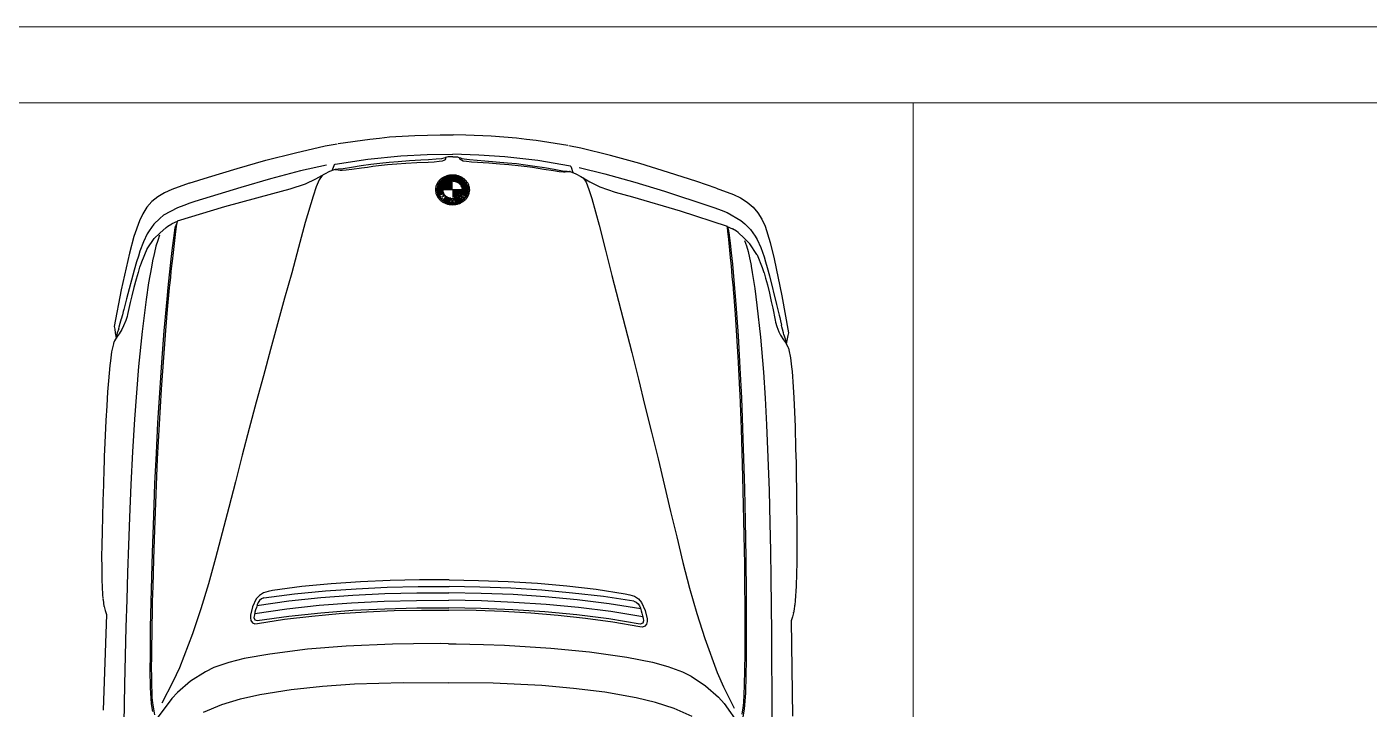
# Model space of a CAD drawing. Header units: inches. Extents: x 13 to 261, y -112 to -47.
# Drawn here: x 33.42 to 36.949, y -68.02 to -66.227 of the extents above; entities that cross this region are included whole.
import ezdxf

# ---------------------------------------------------------------- set-up
doc = ezdxf.new("R2010")
doc.units = ezdxf.units.IN
doc.header["$MEASUREMENT"] = 0
doc.layers.add('BANQUETA', color=2, linetype='Continuous', lineweight=18)
doc.layers.add('CAJONES', color=3, linetype='Continuous', lineweight=20)

msp = doc.modelspace()

# ---------------------------------------------------------------- linework, layer by layer
at = {"linetype": 'Continuous'}
for p, q in [((34.5683, -66.6295), (34.5109, -66.629)), ((34.5667, -66.6282), (34.5126, -66.6277)), ((34.5648, -66.6269), (34.5144, -66.6265)), ((34.5628, -66.6256), (34.5165, -66.6252)), ((34.5604, -66.6243), (34.519, -66.6239)), ((34.5575, -66.6229), (34.5218, -66.6226)), ((34.554, -66.6216), (34.5254, -66.6214)), ((34.5489, -66.6203), (34.5305, -66.6201)), ((34.5135, -66.6538), (34.4979, -66.6536)), ((34.5134, -66.655), (34.4979, -66.6549)), ((34.5135, -66.6564), (34.4979, -66.6562)), ((34.5136, -66.6577), (34.4979, -66.6575)), ((34.5136, -66.6525), (34.498, -66.6523)), ((34.5139, -66.6512), (34.4981, -66.651)), ((34.5138, -66.659), (34.4981, -66.6588)), ((34.5142, -66.6499), (34.4983, -66.6497)), ((34.5141, -66.6603), (34.4983, -66.6601)), ((34.5145, -66.6616), (34.4985, -66.6614)), ((34.5146, -66.6486), (34.4986, -66.6484)), ((34.515, -66.6629), (34.4988, -66.6627)), ((34.5151, -66.6473), (34.4989, -66.6471)), ((34.5156, -66.6642), (34.4991, -66.664)), ((34.5157, -66.646), (34.4993, -66.6458)), ((34.5165, -66.6447), (34.4997, -66.6445)), ((34.5173, -66.6434), (34.5002, -66.6432)), ((34.5183, -66.6421), (34.5008, -66.6419)), ((34.5195, -66.6408), (34.5014, -66.6406)), ((34.5208, -66.6395), (34.5021, -66.6393)), ((34.5224, -66.6382), (34.5029, -66.6381)), ((34.5243, -66.6369), (34.5037, -66.6368)), ((34.5266, -66.6357), (34.5046, -66.6355)), ((34.5297, -66.6344), (34.5057, -66.6342)), ((34.5347, -66.6331), (34.5068, -66.6329)), ((34.5711, -66.6322), (34.508, -66.6316)), ((34.5698, -66.6309), (34.5094, -66.6303)), ((34.5653, -66.6555), (34.5134, -66.655)), ((34.5394, -66.6553), (34.5154, -66.6551)), ((34.5394, -66.654), (34.5155, -66.6538)), ((34.5394, -66.6527), (34.5156, -66.6525)), ((34.5394, -66.6514), (34.5159, -66.6512)), ((34.5394, -66.6501), (34.5162, -66.6499)), ((34.5394, -66.6488), (34.5167, -66.6486)), ((34.5395, -66.6475), (34.5173, -66.6473)), ((34.5395, -66.6462), (34.5179, -66.646)), ((34.5395, -66.6449), (34.5187, -66.6447)), ((34.5395, -66.6436), (34.5197, -66.6434)), ((34.5395, -66.6423), (34.5208, -66.6421)), ((34.5395, -66.641), (34.5222, -66.6408)), ((34.5395, -66.6397), (34.5237, -66.6395)), ((34.5395, -66.6384), (34.5256, -66.6383)), ((34.5395, -66.6371), (34.528, -66.637)), ((34.5396, -66.6358), (34.5313, -66.6357)), ((34.5629, -66.6594), (34.5393, -66.6592)), ((34.5625, -66.6607), (34.5393, -66.6605)), ((34.5621, -66.662), (34.5393, -66.6618)), ((34.5615, -66.6633), (34.5393, -66.6631)), ((34.5608, -66.6646), (34.5393, -66.6644)), ((34.5633, -66.6568), (34.5394, -66.6566)), ((34.5631, -66.6581), (34.5394, -66.6579)), ((34.5724, -66.6335), (34.5444, -66.6332)), ((34.5735, -66.6348), (34.5494, -66.6346)), ((34.5745, -66.6361), (34.5525, -66.6359)), ((34.5754, -66.6374), (34.5548, -66.6372)), ((34.5762, -66.6387), (34.5567, -66.6385)), ((34.5769, -66.64), (34.5582, -66.6398)), ((34.5776, -66.6413), (34.5595, -66.6412)), ((34.5782, -66.6426), (34.5607, -66.6425)), ((34.5788, -66.6439), (34.5617, -66.6438)), ((34.5792, -66.6452), (34.5625, -66.6451)), ((34.5797, -66.6465), (34.5632, -66.6464)), ((34.5799, -66.6634), (34.5637, -66.6633)), ((34.58, -66.6478), (34.5638, -66.6477)), ((34.5802, -66.6621), (34.5642, -66.662)), ((34.5803, -66.6491), (34.5643, -66.649)), ((34.5804, -66.6608), (34.5646, -66.6607)), ((34.5805, -66.6504), (34.5647, -66.6503)), ((34.5806, -66.6596), (34.5649, -66.6594)), ((34.5807, -66.6518), (34.565, -66.6516)), ((34.5808, -66.6583), (34.5651, -66.6581)), ((34.5808, -66.6531), (34.5652, -66.6529)), ((34.5809, -66.6544), (34.5653, -66.6542)), ((34.5809, -66.6557), (34.5653, -66.6555)), ((34.5809, -66.657), (34.5653, -66.6568)), ((34.5163, -66.6655), (34.4995, -66.6653)), ((34.513, -66.6667), (34.5, -66.6666)), ((34.5097, -66.668), (34.5005, -66.6679)), ((34.5064, -66.6693), (34.5011, -66.6692)), ((34.5032, -66.6706), (34.5018, -66.6705)), ((34.504, -66.6719), (34.5026, -66.6719)), ((34.5049, -66.6732), (34.5034, -66.6732)), ((34.5074, -66.6745), (34.5043, -66.6745)), ((34.5067, -66.6758), (34.5053, -66.6758)), ((34.5085, -66.6732), (34.5064, -66.6732)), ((34.5079, -66.6771), (34.5064, -66.6771)), ((34.5118, -66.6784), (34.5076, -66.6784)), ((34.5107, -66.6797), (34.509, -66.6797)), ((34.5123, -66.681), (34.5104, -66.681)), ((34.513, -66.6771), (34.5117, -66.6771)), ((34.5316, -66.6825), (34.5121, -66.6823)), ((34.5132, -66.6732), (34.5129, -66.6732)), ((34.5316, -66.6838), (34.5139, -66.6837)), ((34.5165, -66.672), (34.514, -66.672)), ((34.5315, -66.6812), (34.5147, -66.6811)), ((34.5206, -66.6707), (34.5152, -66.6707)), ((34.5171, -66.6668), (34.5153, -66.6668)), ((34.5315, -66.6799), (34.5158, -66.6798)), ((34.5317, -66.6851), (34.516, -66.685)), ((34.5181, -66.6681), (34.5161, -66.6681)), ((34.5192, -66.6694), (34.5163, -66.6694)), ((34.5314, -66.6786), (34.517, -66.6785)), ((34.5344, -66.6773), (34.5181, -66.6772)), ((34.5317, -66.6864), (34.5184, -66.6863)), ((34.5293, -66.676), (34.5193, -66.6759)), ((34.5221, -66.672), (34.5198, -66.672)), ((34.5263, -66.6747), (34.5204, -66.6746)), ((34.5318, -66.6877), (34.5213, -66.6876)), ((34.524, -66.6733), (34.5214, -66.6733)), ((34.5318, -66.689), (34.5248, -66.689)), ((34.5483, -66.6905), (34.5299, -66.6903)), ((34.5441, -66.6787), (34.5343, -66.6786)), ((34.5372, -66.68), (34.5357, -66.6799)), ((34.5366, -66.6813), (34.5357, -66.6813)), ((34.5361, -66.6826), (34.5357, -66.6826)), ((34.5418, -66.6891), (34.5364, -66.6891)), ((34.5413, -66.6878), (34.5369, -66.6878)), ((34.5408, -66.6865), (34.5374, -66.6865)), ((34.5403, -66.6852), (34.538, -66.6852)), ((34.5398, -66.6839), (34.5385, -66.6839)), ((34.5393, -66.6826), (34.539, -66.6826)), ((34.555, -66.671), (34.5392, -66.6709)), ((34.5531, -66.6723), (34.5392, -66.6722)), ((34.5507, -66.6736), (34.5392, -66.6735)), ((34.5474, -66.6749), (34.5392, -66.6748)), ((34.56, -66.6659), (34.5393, -66.6657)), ((34.5591, -66.6672), (34.5393, -66.667)), ((34.5579, -66.6684), (34.5393, -66.6683)), ((34.5566, -66.6697), (34.5393, -66.6696)), ((34.5427, -66.68), (34.5411, -66.68)), ((34.5426, -66.6813), (34.5417, -66.6813)), ((34.5425, -66.6826), (34.5422, -66.6826)), ((34.5576, -66.6775), (34.544, -66.6774)), ((34.5569, -66.6879), (34.5464, -66.6878)), ((34.5533, -66.6892), (34.5464, -66.6891)), ((34.5598, -66.6867), (34.5465, -66.6865)), ((34.5643, -66.6841), (34.5466, -66.6839)), ((34.5622, -66.6854), (34.5466, -66.6852)), ((34.5662, -66.6828), (34.5467, -66.6826)), ((34.5625, -66.6802), (34.5468, -66.68)), ((34.5679, -66.6815), (34.5468, -66.6813)), ((34.5617, -66.6789), (34.5469, -66.6788)), ((34.5567, -66.6762), (34.5491, -66.6762)), ((34.5566, -66.6749), (34.5521, -66.6749)), ((34.5572, -66.6736), (34.5545, -66.6736)), ((34.5584, -66.6724), (34.5563, -66.6723)), ((34.5596, -66.6711), (34.5579, -66.671)), ((34.5608, -66.6698), (34.5593, -66.6698)), ((34.562, -66.6685), (34.5605, -66.6685)), ((34.5636, -66.6737), (34.561, -66.6737)), ((34.5623, -66.675), (34.5613, -66.675)), ((34.5632, -66.6672), (34.5614, -66.6672)), ((34.5648, -66.6724), (34.5622, -66.6724)), ((34.579, -66.666), (34.5623, -66.6659)), ((34.5795, -66.6647), (34.563, -66.6646)), ((34.5642, -66.6711), (34.5634, -66.6711)), ((34.5673, -66.6763), (34.5648, -66.6763)), ((34.5786, -66.6673), (34.5654, -66.6672)), ((34.5685, -66.675), (34.5659, -66.675)), ((34.5679, -66.6737), (34.5671, -66.6737)), ((34.578, -66.6686), (34.5672, -66.6685)), ((34.5694, -66.6803), (34.5675, -66.6802)), ((34.5707, -66.679), (34.5687, -66.6789)), ((34.5774, -66.6699), (34.5691, -66.6698)), ((34.572, -66.6777), (34.5699, -66.6777)), ((34.5767, -66.6712), (34.571, -66.6712)), ((34.5731, -66.6764), (34.5712, -66.6764)), ((34.5741, -66.6751), (34.5724, -66.6751)), ((34.5759, -66.6725), (34.5728, -66.6725)), ((34.575, -66.6738), (34.5736, -66.6738)), ((33.8156, -66.7388), (33.8016, -66.7447)), ((35.2615, -66.7517), (35.2755, -66.7579)), ((33.7365, -66.8106), (33.736, -66.8116)), ((35.3394, -66.8249), (35.3399, -66.8259)), ((33.6714, -66.984), (33.6683, -66.9955)), ((35.4013, -66.9995), (35.4042, -67.011)), ((33.6482, -67.0583), (33.6477, -67.0603)), ((35.4232, -67.0742), (35.4237, -67.0762)), ((33.6202, -67.7301), (33.6207, -67.7326)), ((35.4392, -67.7464), (35.4386, -67.7489)), ((33.6294, -67.7717), (33.6206, -68.0226)), ((35.4293, -67.7878), (35.4335, -68.0388)), ((33.8038, -67.9488), (33.7748, -68.0045)), ((35.2517, -67.9617), (35.2797, -68.018))]:
    msp.add_line(p, q, dxfattribs=at)
for points in [[(34.2385, -66.5336), (34.3216, -66.5218), (34.3476, -66.5191), (34.3736, -66.5163), (34.4402, -66.5124), (34.5067, -66.5105), (34.5407, -66.5108)], [(34.8424, -66.539), (34.7596, -66.5257), (34.7336, -66.5225), (34.7076, -66.5193), (34.6411, -66.5142), (34.5747, -66.5111), (34.5407, -66.5108)], [(33.847, -66.6381), (33.8977, -66.622), (33.9729, -66.5992), (34.0486, -66.5774), (34.1262, -66.5576), (34.2044, -66.5398), (34.236, -66.5341)], [(35.232, -66.6505), (35.1816, -66.6335), (35.1068, -66.6094), (35.0315, -66.5862), (34.9542, -66.565), (34.8764, -66.5458), (34.8449, -66.5395)], [(34.208, -66.5906), (34.1398, -66.6057), (34.0606, -66.6265), (33.9824, -66.6488), (33.8621, -66.6862), (33.849, -66.6901)], [(34.2231, -66.6045), (34.2279, -66.591), (34.229, -66.589), (34.2305, -66.5875)], [(34.2305, -66.5875), (34.3166, -66.5743), (34.4037, -66.5661), (34.4722, -66.5627), (34.5402, -66.5618)], [(34.2309, -66.6015), (34.2314, -66.6015), (34.2329, -66.6015), (34.2348, -66.6021), (34.2388, -66.6026), (34.2443, -66.6036), (34.2488, -66.6037), (34.2598, -66.6028), (34.2749, -66.6009), (34.3004, -66.5971), (34.3154, -66.5953), (34.3299, -66.5929), (34.3444, -66.5915), (34.3685, -66.5888), (34.3925, -66.587), (34.4165, -66.5852), (34.4455, -66.5834), (34.475, -66.5822), (34.491, -66.5813), (34.5046, -66.58), (34.5126, -66.579), (34.5176, -66.5771), (34.5211, -66.5751), (34.5216, -66.5731), (34.5221, -66.5721), (34.5221, -66.5711), (34.5221, -66.5706), (34.5211, -66.5706), (34.5196, -66.5711), (34.5166, -66.5721), (34.5106, -66.5735), (34.4966, -66.5749), (34.4761, -66.5762), (34.4556, -66.5775), (34.4261, -66.5793), (34.3965, -66.5815), (34.3725, -66.5833), (34.3485, -66.5861), (34.3245, -66.5889), (34.2989, -66.5921), (34.2734, -66.5964), (34.2514, -66.5997), (34.2389, -66.6011), (34.2329, -66.6015), (34.2309, -66.6015)], [(34.5402, -66.5688), (34.5362, -66.5687), (34.5317, -66.5687), (34.5282, -66.5687), (34.5246, -66.5696), (34.5216, -66.5706)], [(34.8495, -66.5931), (34.7636, -66.5783), (34.6767, -66.5685), (34.6082, -66.5639), (34.5402, -66.5618)], [(34.5402, -66.5688), (34.5442, -66.5688), (34.5487, -66.5689), (34.5522, -66.5689), (34.5556, -66.5699), (34.5586, -66.571)], [(34.8488, -66.607), (34.8483, -66.607), (34.8468, -66.607), (34.8448, -66.6075), (34.8408, -66.608), (34.8353, -66.6089), (34.8308, -66.6089), (34.8198, -66.6078), (34.8048, -66.6057), (34.7794, -66.6014), (34.7644, -66.5993), (34.7499, -66.5967), (34.7354, -66.595), (34.7115, -66.5918), (34.6875, -66.5896), (34.6635, -66.5874), (34.6345, -66.5851), (34.605, -66.5834), (34.589, -66.5822), (34.5756, -66.5806), (34.5676, -66.5795), (34.5626, -66.5775), (34.5591, -66.5755), (34.5586, -66.5735), (34.5581, -66.5724), (34.5581, -66.5714), (34.5581, -66.5709), (34.5591, -66.571), (34.5606, -66.5715), (34.5636, -66.5725), (34.5696, -66.574), (34.5836, -66.5757), (34.6041, -66.5774), (34.6246, -66.579), (34.6541, -66.5813), (34.6835, -66.5841), (34.7075, -66.5863), (34.7315, -66.5895), (34.7555, -66.5927), (34.7809, -66.5964), (34.8064, -66.6012), (34.8283, -66.6049), (34.8408, -66.6065), (34.8468, -66.607), (34.8488, -66.607)], [(34.8565, -66.6102), (34.8519, -66.5966), (34.8509, -66.5946), (34.8495, -66.5931)], [(34.1966, -66.6176), (34.1886, -66.6286), (34.1809, -66.6476), (34.1727, -66.6715), (34.1521, -66.7408), (34.1345, -66.8067), (34.1164, -66.873), (34.0978, -66.9398), (34.0792, -67.0072), (34.0606, -67.0745), (34.042, -67.1439), (34.0234, -67.2137), (34.0047, -67.283), (33.9866, -67.3529), (33.9685, -67.4232), (33.9514, -67.4901), (33.9338, -67.5569), (33.9162, -67.6237), (33.8976, -67.6906), (33.8775, -67.7569), (33.8554, -67.8227), (33.8211, -67.9114), (33.8038, -67.9488)], [(34.2309, -66.6015), (34.2158, -66.6074), (34.2027, -66.6143), (34.1786, -66.6276), (34.152, -66.6403)], [(34.8488, -66.607), (34.8638, -66.6132), (34.8767, -66.6203), (34.9006, -66.634), (34.927, -66.6472)], [(34.8719, -66.5966), (34.9398, -66.6129), (35.0186, -66.6351), (35.0964, -66.6588), (35.216, -66.6983), (35.229, -66.7025)], [(34.8828, -66.6238), (34.8906, -66.6349), (34.8979, -66.654), (34.9057, -66.6781), (34.9251, -66.7477), (34.9415, -66.8139), (34.9584, -66.8805), (34.9758, -66.9477), (34.9932, -67.0154), (35.0106, -67.083), (35.028, -67.1527), (35.0453, -67.2228), (35.0627, -67.2925), (35.0796, -67.3626), (35.0964, -67.4333), (35.1123, -67.5004), (35.1287, -67.5676), (35.1451, -67.6347), (35.1625, -67.7019), (35.1815, -67.7686), (35.2024, -67.8348), (35.2351, -67.9241), (35.2517, -67.9617)], [(33.847, -66.6381), (33.8009, -66.6547), (33.7823, -66.663), (33.7642, -66.6738), (33.7486, -66.6862), (33.7354, -66.7011), (33.7248, -66.718), (33.7161, -66.7364), (33.7017, -66.7783), (33.6904, -66.8217)], [(34.152, -66.6403), (34.1119, -66.6535), (34.0658, -66.6655), (33.94, -66.6999), (33.8156, -66.7378)], [(34.927, -66.6472), (34.9668, -66.6611), (35.0127, -66.674), (35.1379, -66.7106), (35.2616, -66.7507)], [(35.232, -66.6505), (35.2778, -66.6679), (35.2962, -66.6766), (35.3141, -66.6877), (35.3295, -66.7004), (35.3424, -66.7155), (35.3527, -66.7326), (35.3611, -66.7511), (35.3747, -66.7933), (35.3853, -66.8369)], [(33.849, -66.6901), (33.8325, -66.696), (33.8164, -66.7023), (33.7798, -66.722), (33.7697, -66.7304), (33.754, -66.7458), (33.7414, -66.7631), (33.7368, -66.7711), (33.7266, -66.792), (33.7174, -66.8164), (33.7133, -66.8294), (33.7087, -66.8444), (33.702, -66.8663), (33.6823, -66.9416), (33.675, -66.9696), (33.6735, -66.975), (33.6714, -66.984)], [(34.5677, -66.6801), (34.574, -66.6733), (34.5641, -66.6663), (34.5574, -66.6734)], [(34.5626, -66.6748), (34.5653, -66.6719), (34.5637, -66.6708), (34.561, -66.6737)], [(34.565, -66.676), (34.5674, -66.6734), (34.569, -66.6745), (34.5666, -66.6771), (34.5666, -66.6771)], [(35.229, -66.7025), (35.2454, -66.7086), (35.2614, -66.7152), (35.2977, -66.7356), (35.3076, -66.7442), (35.323, -66.7598), (35.3353, -66.7774), (35.3398, -66.7854), (35.3496, -66.8065), (35.3583, -66.8311), (35.3622, -66.8442), (35.3666, -66.8592), (35.3729, -66.8812), (35.3912, -66.9569), (35.398, -66.985), (35.3994, -66.9905), (35.4013, -66.9995)], [(33.7365, -66.8106), (33.7552, -66.7833), (33.7702, -66.769)], [(33.7511, -68.0263), (33.7478, -68.0063), (33.7452, -67.9632), (33.7446, -67.9182), (33.7447, -67.9067), (33.7448, -67.8887), (33.7456, -67.8052), (33.748, -67.7057), (33.7503, -67.6088), (33.7537, -67.5118), (33.7569, -67.4273), (33.7607, -67.3473), (33.7649, -67.2679), (33.7696, -67.1884), (33.7748, -67.1095), (33.781, -67.0255), (33.7888, -66.9426), (33.7916, -66.9121), (33.7992, -66.8377), (33.803, -66.8077), (33.8062, -66.7822), (33.8083, -66.7682), (33.8105, -66.7553), (33.812, -66.7493)], [(33.7565, -68.0348), (33.7536, -68.0198), (33.7513, -68.0033), (33.7499, -67.9898), (33.7483, -67.9443), (33.7482, -67.9023), (33.7483, -67.8903), (33.7484, -67.8743), (33.7496, -67.8033), (33.7504, -67.7648), (33.7507, -67.7383), (33.7514, -67.7173), (33.752, -67.6978), (33.7537, -67.6263), (33.7564, -67.5488), (33.7609, -67.4318), (33.764, -67.3624), (33.7688, -67.2709), (33.7742, -67.18), (33.7748, -67.1675), (33.7799, -67.096), (33.7855, -67.0251), (33.79, -66.9696), (33.7956, -66.9126), (33.7961, -66.9056), (33.7967, -66.8996), (33.7983, -66.8847), (33.7999, -66.8697), (33.8016, -66.8547), (33.8027, -66.8427), (33.8054, -66.8197), (33.8108, -66.7728), (33.814, -66.7508), (33.8151, -66.7418), (33.8156, -66.7378)], [(33.7702, -66.769), (33.7865, -66.7541), (33.791, -66.7506), (33.8016, -66.7447)], [(33.8156, -66.7388), (33.8141, -66.7428), (33.812, -66.7493)], [(35.2615, -66.7517), (35.263, -66.7558), (35.265, -66.7623)], [(35.3006, -68.0336), (35.3032, -68.0172), (35.3049, -68.0037), (35.3073, -67.9582), (35.3081, -67.9162), (35.3082, -67.9042), (35.3084, -67.8882), (35.3085, -67.8172), (35.3084, -67.7787), (35.3086, -67.7522), (35.3083, -67.7312), (35.308, -67.7117), (35.3076, -67.6402), (35.3063, -67.5627), (35.3038, -67.4457), (35.302, -67.3761), (35.2988, -67.2846), (35.2951, -67.1936), (35.2947, -67.1811), (35.2909, -67.1095), (35.2865, -67.0385), (35.283, -66.9829), (35.2785, -66.9259), (35.2781, -66.9189), (35.2776, -66.9129), (35.2762, -66.8979), (35.2749, -66.8829), (35.2735, -66.8679), (35.2726, -66.8558), (35.2703, -66.8328), (35.2657, -66.7858), (35.2629, -66.7638), (35.262, -66.7548), (35.2616, -66.7507)], [(35.303, -68.0402), (35.3067, -68.0202), (35.3101, -67.9772), (35.3115, -67.9322), (35.3116, -67.9207), (35.3118, -67.9027), (35.3125, -67.8192), (35.3119, -67.7197), (35.3113, -67.6227), (35.3096, -67.5257), (35.3079, -67.4412), (35.3056, -67.3612), (35.3028, -67.2816), (35.2995, -67.2021), (35.2957, -67.1231), (35.291, -67.039), (35.2847, -66.956), (35.2825, -66.9254), (35.2762, -66.8509), (35.2729, -66.8209), (35.2702, -66.7953), (35.2683, -66.7813), (35.2664, -66.7683), (35.265, -66.7623)], [(35.3064, -66.7827), (35.2904, -66.7675), (35.2859, -66.764), (35.2755, -66.7579)], [(33.7693, -66.7744), (33.7642, -66.7884), (33.7595, -66.8033), (33.7528, -66.8318), (33.7528, -66.8318), (33.7523, -66.8342), (33.7507, -66.8422), (33.7475, -66.8587), (33.7402, -66.9001), (33.7338, -66.9436), (33.723, -67.028), (33.7137, -67.1194), (33.7081, -67.1884), (33.703, -67.2578), (33.6977, -67.3438), (33.6934, -67.4302), (33.6896, -67.5167), (33.687, -67.5892), (33.6849, -67.6612), (33.6827, -67.7332), (33.6806, -67.8046), (33.6789, -67.8801), (33.6767, -67.9556), (33.6748, -68.0581)], [(35.3394, -66.8249), (35.3211, -66.7973), (35.3064, -66.7827)], [(35.3072, -66.7882), (35.3121, -66.8022), (35.3165, -66.8172), (35.3227, -66.8458), (35.3227, -66.8458), (35.3232, -66.8483), (35.3246, -66.8563), (35.3275, -66.8728), (35.3341, -66.9144), (35.3397, -66.958), (35.349, -67.0425), (35.3566, -67.1341), (35.361, -67.2032), (35.3649, -67.2727), (35.3686, -67.3587), (35.3714, -67.4453), (35.3736, -67.5318), (35.3749, -67.6043), (35.3758, -67.6763), (35.3766, -67.7483), (35.3775, -67.8198), (35.3778, -67.8953), (35.3786, -67.9708), (35.3787, -68.0733)], [(33.6904, -66.8217), (33.6685, -66.918), (33.6496, -67.0148)], [(33.736, -66.8116), (33.7217, -66.845), (33.717, -66.8574), (33.7165, -66.8589)], [(35.3399, -66.8259), (35.3536, -66.8596), (35.358, -66.8721), (35.3585, -66.8736)], [(35.3853, -66.8369), (35.4054, -66.9335), (35.4226, -67.0307)], [(33.7165, -66.8589), (33.7124, -66.8724), (33.7073, -66.8898), (33.7016, -66.9118), (33.6964, -66.9338), (33.6922, -66.9512), (33.6849, -66.9827), (33.6839, -66.9881)], [(35.3585, -66.8736), (35.3623, -66.8872), (35.3672, -66.9047), (35.3725, -66.9267), (35.3773, -66.9488), (35.3811, -66.9663), (35.3879, -66.9979), (35.3888, -67.0034)], [(33.6496, -67.0148), (33.6511, -67.0219), (33.6525, -67.0309), (33.6548, -67.0452)], [(33.6616, -67.0209), (33.6631, -67.0155), (33.6657, -67.0055), (33.6673, -66.9995), (33.6683, -66.9965), (33.6683, -66.9955)], [(33.6839, -66.9881), (33.6803, -66.9991), (33.6746, -67.0131), (33.6701, -67.022), (33.6625, -67.0335)], [(35.3888, -67.0034), (35.3922, -67.0144), (35.3976, -67.0285), (35.402, -67.0375), (35.4094, -67.0491)], [(35.4105, -67.0366), (35.4091, -67.0311), (35.4066, -67.0211), (35.4052, -67.015), (35.4042, -67.012), (35.4042, -67.011)], [(33.6508, -67.0518), (33.6498, -67.0538), (33.6488, -67.0563)], [(33.6625, -67.0335), (33.6574, -67.0409), (33.6508, -67.0518)], [(33.6616, -67.0209), (33.658, -67.0314), (33.655, -67.045)], [(35.4094, -67.0491), (35.4143, -67.0566), (35.4207, -67.0677)], [(35.4105, -67.0366), (35.4139, -67.0471), (35.4167, -67.0607)], [(35.4226, -67.0307), (35.421, -67.0377), (35.4194, -67.0467), (35.4168, -67.0609)], [(33.6477, -67.0603), (33.643, -67.0808), (33.6398, -67.1043), (33.6382, -67.1167), (33.6344, -67.1572), (33.6321, -67.1862), (33.6303, -67.2227), (33.6279, -67.2617), (33.6254, -67.3201), (33.6236, -67.3561), (33.6234, -67.3716), (33.6228, -67.3866), (33.6214, -67.4306), (33.62, -67.4731), (33.6187, -67.5151), (33.6178, -67.5531), (33.617, -67.5891), (33.6167, -67.6191), (33.617, -67.6476), (33.6177, -67.6806), (33.6193, -67.7191), (33.6202, -67.7296)], [(33.6488, -67.0563), (33.6488, -67.0563), (33.6482, -67.0583)], [(35.4207, -67.0677), (35.4217, -67.0697), (35.4227, -67.0722)], [(35.4227, -67.0722), (35.4227, -67.0722), (35.4232, -67.0742)], [(35.4237, -67.0762), (35.428, -67.0967), (35.4308, -67.1203), (35.4321, -67.1328), (35.4353, -67.1733), (35.437, -67.2023), (35.4382, -67.2388), (35.4399, -67.2779), (35.4413, -67.3364), (35.4425, -67.3724), (35.4424, -67.3879), (35.4427, -67.4029), (35.4433, -67.4469), (35.444, -67.4894), (35.4446, -67.5314), (35.4447, -67.5694), (35.4449, -67.6054), (35.4447, -67.6354), (35.4439, -67.6639), (35.4426, -67.6969), (35.4403, -67.7354), (35.4392, -67.7459)], [(34.5302, -67.6802), (34.4527, -67.6805), (34.3752, -67.6819), (34.2977, -67.6852), (34.2206, -67.6905), (34.1435, -67.6983), (34.0664, -67.7086)], [(34.5302, -67.6802), (34.6077, -67.6819), (34.6852, -67.6846), (34.7626, -67.6893), (34.8396, -67.696), (34.9165, -67.7052), (34.9934, -67.7169)], [(34.0664, -67.7086), (34.0544, -67.711), (34.0424, -67.7149), (34.0318, -67.7213), (34.0232, -67.7307), (34.0136, -67.7516), (34.0079, -67.7736)], [(34.0251, -67.7477), (34.1087, -67.736), (34.1928, -67.7267), (34.2768, -67.7205), (34.3609, -67.7162), (34.4454, -67.7145), (34.5299, -67.7142)], [(34.0433, -67.7279), (34.1239, -67.7171), (34.2049, -67.7093), (34.286, -67.7036), (34.3675, -67.6998), (34.4486, -67.698), (34.5301, -67.6977)], [(35.0341, -67.7568), (34.9507, -67.7435), (34.8668, -67.7328), (34.7828, -67.725), (34.6989, -67.7193), (34.6144, -67.716), (34.5299, -67.7142)], [(35.0162, -67.7366), (34.9358, -67.7244), (34.8549, -67.7151), (34.774, -67.7079), (34.6925, -67.7027), (34.6115, -67.6995), (34.5301, -67.6977)], [(34.9934, -67.7169), (35.0054, -67.7195), (35.0173, -67.7236), (35.0278, -67.7302), (35.0362, -67.7398), (35.0455, -67.7609), (35.0508, -67.7829)], [(33.6207, -67.7326), (33.6216, -67.7411), (33.6229, -67.7506)], [(33.6231, -67.7501), (33.6235, -67.7506), (33.6231, -67.7501)], [(33.6235, -67.7506), (33.626, -67.7612), (33.6294, -67.7717)], [(34.0433, -67.7279), (34.0372, -67.7303), (34.0317, -67.7343), (34.0282, -67.7398), (34.0256, -67.7462), (34.0235, -67.7527), (34.0215, -67.7592), (34.0199, -67.7657), (34.0184, -67.7722), (34.0173, -67.7792), (34.0193, -67.7852), (34.0257, -67.7877)], [(34.0194, -67.7687), (34.1035, -67.7564), (34.1886, -67.7472), (34.2737, -67.7409), (34.3592, -67.7367), (34.4442, -67.7345), (34.5297, -67.7342)], [(34.0257, -67.7877), (34.1088, -67.7755), (34.1929, -67.7667), (34.277, -67.76), (34.361, -67.7562), (34.4456, -67.754), (34.5296, -67.7537)], [(35.0327, -67.7967), (34.9498, -67.783), (34.8659, -67.7727), (34.782, -67.7645), (34.698, -67.7592), (34.6135, -67.7555), (34.5296, -67.7537)], [(35.0394, -67.7778), (34.9555, -67.764), (34.8706, -67.7533), (34.7856, -67.7455), (34.7002, -67.7398), (34.6152, -67.736), (34.5297, -67.7342)], [(35.0162, -67.7366), (35.0222, -67.7391), (35.0277, -67.7432), (35.0311, -67.7487), (35.0336, -67.7552), (35.0355, -67.7618), (35.0374, -67.7683), (35.0389, -67.7748), (35.0403, -67.7813), (35.0413, -67.7883), (35.0392, -67.7943), (35.0327, -67.7967)], [(35.4386, -67.7489), (35.4376, -67.7574), (35.4361, -67.7668)], [(34.0079, -67.7736), (34.0078, -67.7806), (34.0092, -67.7876), (34.0132, -67.7931), (34.0197, -67.7957), (34.0267, -67.7952)], [(34.0267, -67.7952), (34.0978, -67.7839), (34.1693, -67.7755), (34.2414, -67.7692), (34.3135, -67.7643), (34.3855, -67.7614), (34.4575, -67.7601), (34.5295, -67.7602)], [(35.0316, -67.8042), (34.9607, -67.7916), (34.8893, -67.782), (34.8174, -67.7743), (34.7454, -67.7682), (34.6735, -67.764), (34.6015, -67.7614), (34.5295, -67.7602)], [(35.0508, -67.7829), (35.0508, -67.7899), (35.0492, -67.7969), (35.0451, -67.8024), (35.0386, -67.8048), (35.0316, -67.8042)], [(35.4355, -67.7668), (35.4329, -67.7773), (35.4293, -67.7878)], [(35.436, -67.7663), (35.4355, -67.7668), (35.436, -67.7663)], [(34.5287, -67.8482), (34.5087, -67.8481), (34.4367, -67.8484), (34.3812, -67.8494), (34.2596, -67.8548), (34.1576, -67.8629), (34.0589, -67.8755), (33.9913, -67.8874), (33.9512, -67.8976), (33.9121, -67.9112), (33.8895, -67.922), (33.8508, -67.9467), (33.816, -67.9764), (33.8009, -67.9922), (33.7604, -68.0474)], [(34.5287, -67.8482), (34.5487, -67.8484), (34.6207, -67.8501), (34.6762, -67.8521), (34.7976, -67.8596), (34.8995, -67.8696), (34.9979, -67.8839), (35.0653, -67.897), (35.1052, -67.9079), (35.1441, -67.9222), (35.1665, -67.9334), (35.2047, -67.9588), (35.239, -67.9891), (35.2538, -68.0052), (35.2933, -68.0611)], [(33.8846, -68.028), (33.9328, -68.0084), (33.9819, -67.9933), (34.0325, -67.9818), (34.1151, -67.9685), (34.1977, -67.9598), (34.2813, -67.954), (34.4093, -67.9502), (34.5278, -67.9507)], [(35.1695, -68.0395), (35.1217, -68.019), (35.0728, -68.0031), (35.0225, -67.9907), (34.9401, -67.9759), (34.8577, -67.9657), (34.7742, -67.9584), (34.6463, -67.9523), (34.5278, -67.9507)]]:
    msp.add_lwpolyline(points, dxfattribs=at)
for points in [[(34.4944, -66.6549, 0.056462), (34.4952, -66.6625, 0.055115), (34.4977, -66.6698, 0.052786), (34.5018, -66.6766, 0.05002), (34.5073, -66.6826, 0.047333), (34.5141, -66.6875, 0.045092), (34.5218, -66.6912, 0.043513), (34.5303, -66.6935, 0.042704), (34.539, -66.6943, 0.042704), (34.5478, -66.6936, 0.043513), (34.5563, -66.6915, 0.045092), (34.5641, -66.6879, 0.047333), (34.571, -66.6831, 0.05002), (34.5766, -66.6773, 0.052786), (34.5808, -66.6706, 0.055115), (34.5834, -66.6633, 0.056462), (34.5844, -66.6557, 0.056462), (34.5836, -66.6481, 0.055115), (34.5811, -66.6407, 0.052786), (34.577, -66.634, 0.05002), (34.5714, -66.628, 0.047333), (34.5647, -66.6231, 0.045092), (34.5569, -66.6194, 0.043513), (34.5485, -66.6171, 0.042704), (34.5397, -66.6163, 0.042704), (34.5309, -66.617, 0.043513), (34.5225, -66.6191, 0.045092), (34.5147, -66.6226, 0.047333), (34.5078, -66.6274, 0.05002), (34.5022, -66.6333, 0.052786), (34.4979, -66.64, 0.055115), (34.4953, -66.6473, 0.056462)], [(34.5391, -66.6913, 0.042704), (34.5472, -66.6907, 0.043513), (34.555, -66.6887, 0.045092), (34.5622, -66.6854, 0.047333), (34.5685, -66.681, 0.05002), (34.5737, -66.6756, 0.052786), (34.5776, -66.6694, 0.055115), (34.5801, -66.6627, 0.056462), (34.5809, -66.6557, 0.056462), (34.5802, -66.6486, 0.055115), (34.5779, -66.6418, 0.052786), (34.5741, -66.6356, 0.05002), (34.569, -66.6301, 0.047333), (34.5627, -66.6256, 0.045092), (34.5556, -66.6222, 0.043513), (34.5478, -66.62, 0.042704), (34.5397, -66.6193, 0.042704), (34.5316, -66.6199, 0.043513), (34.5238, -66.6219, 0.045092), (34.5166, -66.6251, 0.047333), (34.5102, -66.6296, 0.05002), (34.505, -66.635, 0.052786), (34.5011, -66.6412, 0.055115), (34.4987, -66.6479, 0.056462), (34.4978, -66.6549, 0.056462), (34.4986, -66.6619, 0.055115), (34.5009, -66.6687, 0.052786), (34.5047, -66.675, 0.05002), (34.5098, -66.6805, 0.047333), (34.516, -66.685, 0.045092), (34.5232, -66.6884, 0.043513), (34.531, -66.6905, 0.042704)], [(34.5392, -66.6778, 0.042704), (34.5443, -66.6774, 0.043513), (34.5491, -66.6762, 0.045092), (34.5536, -66.6741, 0.047333), (34.5576, -66.6714, 0.05002), (34.5609, -66.668, 0.052786), (34.5633, -66.6641, 0.055115), (34.5648, -66.6599, 0.056462), (34.5653, -66.6555, 0.056462), (34.5649, -66.6511, 0.055115), (34.5634, -66.6469, 0.052786), (34.5611, -66.643, 0.05002), (34.5579, -66.6395, 0.047333), (34.554, -66.6367, 0.045092), (34.5495, -66.6346, 0.043513), (34.5446, -66.6333, 0.042704), (34.5396, -66.6328, 0.042704), (34.5345, -66.6332, 0.043513), (34.5296, -66.6344, 0.045092), (34.5251, -66.6364, 0.047333), (34.5212, -66.6392, 0.05002), (34.5179, -66.6426, 0.052786), (34.5155, -66.6465, 0.055115), (34.514, -66.6507, 0.056462), (34.5134, -66.655, 0.056462), (34.5139, -66.6594, 0.055115), (34.5153, -66.6637, 0.052786), (34.5177, -66.6676, 0.05002), (34.5209, -66.671, 0.047333), (34.5248, -66.6739, 0.045092), (34.5293, -66.676, 0.043513), (34.5341, -66.6773, 0.042704)]]:
    msp.add_lwpolyline(points, format="xyb", close=True, dxfattribs=at)
for points in [[(34.5137, -66.6822), (34.5215, -66.6734), (34.5187, -66.6711), (34.5127, -66.6734), (34.5167, -66.669), (34.5148, -66.6661), (34.5032, -66.6706), (34.5052, -66.6737), (34.5097, -66.6719), (34.5064, -66.6755), (34.5089, -66.6782), (34.5137, -66.6763), (34.5107, -66.6797)], [(34.5463, -66.6895), (34.5469, -66.6784), (34.5427, -66.6789), (34.5425, -66.6834), (34.5407, -66.6788), (34.5377, -66.6788), (34.5358, -66.6834), (34.5356, -66.6788), (34.5314, -66.6783), (34.5318, -66.6894), (34.5361, -66.6899), (34.5391, -66.6823), (34.5421, -66.6899)]]:
    msp.add_lwpolyline(points, close=True, dxfattribs=at)
for points in [[(34.5574, -66.6734, 0.053032), (34.557, -66.6739, 0.055748), (34.5567, -66.6745, 0.057627), (34.5566, -66.6751, 0.058156), (34.5566, -66.6758, 0.057179), (34.5568, -66.6764, 0.054981), (34.5571, -66.677, 0.052134), (34.5575, -66.6775, 0.049237), (34.5581, -66.678, 0.046745), (34.5587, -66.6783, 0.044932), (34.5594, -66.6785, 0.043938), (34.5602, -66.6786, 0.043818), (34.5609, -66.6786, 0.044576), (34.5616, -66.6784, 0.044576)], [(34.561, -66.6737, 0.051748), (34.5609, -66.6738, 0.054351), (34.5608, -66.674, 0.056193), (34.5608, -66.6741, 0.056799), (34.5608, -66.6743, 0.055997), (34.5608, -66.6745, 0.054011), (34.5609, -66.6746, 0.051346), (34.561, -66.6748, 0.048556), (34.5612, -66.6749, 0.046081), (34.5613, -66.675, 0.044201), (34.5615, -66.6751, 0.043062), (34.5617, -66.6751, 0.042729), (34.5619, -66.6751, 0.043217), (34.5621, -66.6751, 0.044502), (34.5623, -66.675, 0.04651), (34.5625, -66.6749, 0.049071), (34.5626, -66.6748, 0.049071)], [(34.5616, -66.6784, 0.057431), (34.5617, -66.679, 0.05562), (34.562, -66.6795, 0.052954), (34.5623, -66.68, 0.050038), (34.5628, -66.6805, 0.047381), (34.5634, -66.6808, 0.045314), (34.564, -66.681, 0.044018), (34.5646, -66.6812, 0.04357), (34.5653, -66.6812, 0.043992), (34.566, -66.6811, 0.045263), (34.5666, -66.6808, 0.047309), (34.5672, -66.6805, 0.049952), (34.5677, -66.6801, 0.049952)], [(34.5666, -66.6771, -0.049195), (34.5664, -66.6772, -0.046619), (34.5663, -66.6773, -0.044593), (34.5661, -66.6774, -0.043291), (34.5659, -66.6774, -0.042789), (34.5657, -66.6774, -0.04311), (34.5655, -66.6774, -0.044241), (34.5653, -66.6773, -0.046119), (34.5651, -66.6772, -0.048595), (34.565, -66.6771, -0.051392), (34.5649, -66.677, -0.054067), (34.5648, -66.6768, -0.056064), (34.5648, -66.6766, -0.056876), (34.5648, -66.6765, -0.056274), (34.5648, -66.6763, -0.054429), (34.5649, -66.6761, -0.051819), (34.565, -66.676, -0.051819)]]:
    msp.add_lwpolyline(points, format="xyb", dxfattribs=at)
at = {"layer": 'BANQUETA'}
msp.add_line((26.3507, -66.2268), (45.4507, -66.2268), dxfattribs=at)
at = {"layer": 'CAJONES'}
for p, q in [((26.1507, -66.4268), (45.4507, -66.4268)), ((35.7507, -66.4268), (35.7507, -71.4268))]:
    msp.add_line(p, q, dxfattribs=at)

doc.saveas('drawing.dxf')
